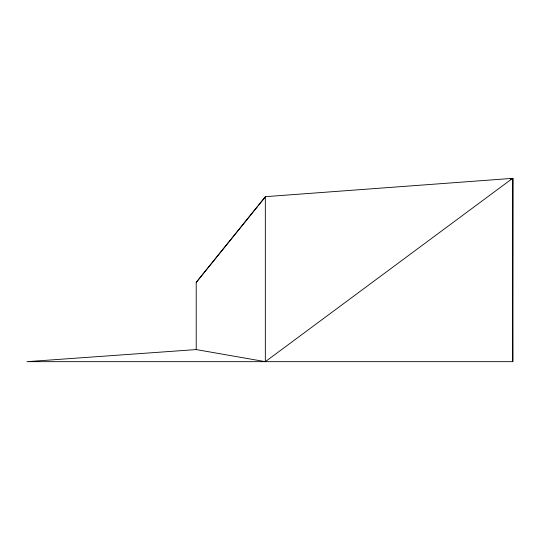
<?xml version="1.0" encoding="UTF-8"?>
<svg xmlns="http://www.w3.org/2000/svg" width="540" height="540" viewBox="0 0 540 540"><rect width="100%" height="100%" fill="white"/><g stroke="black" fill="none" stroke-linecap="round" stroke-linejoin="round"><path stroke-width="0.81" d="M512.494 361.665L512.872 178.335L513 361.665L27 361.665L196.216 349.576L265.336 361.665L512.622 178.335M196.216 349.576L196.216 282.386L265.336 196.668L512.872 178.335M196.216 282.386L257.627 206.482M258.687 205.173L265.565 196.668M510.341 179.125L512.75 178.335M265.336 196.668L265.336 361.665"/></g></svg>
